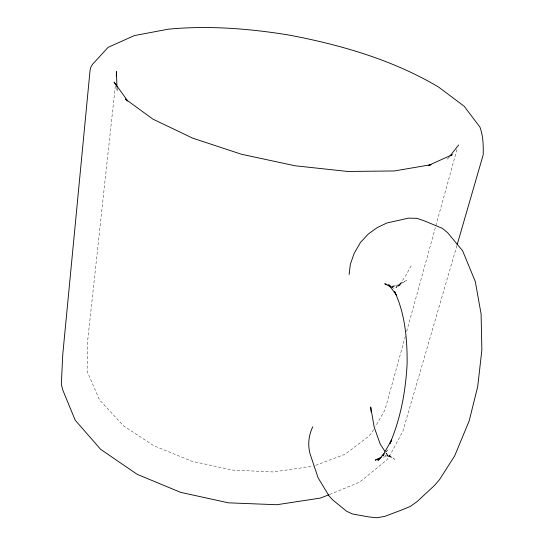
<?xml version="1.0" encoding="UTF-8"?>
<svg xmlns="http://www.w3.org/2000/svg" width="545" height="545" viewBox="0 0 545 545"><rect width="100%" height="100%" fill="white"/><g stroke="black" fill="none" stroke-linecap="round" stroke-linejoin="round"><path stroke-width="0.41" stroke-dasharray="2.73 2.04" d="M115.322 85.872L87.336 343.752L87.166 371.465L99.442 399.778L123.306 425.679L153.745 445.681L191.813 461.213L232.565 470.083L273.304 471.963L313.375 466.166M405.303 336.347L385.39 408.403L384.586 410.617L375.342 426.612M406.665 331.435L457.35 148.022M456.894 245.577L402.864 431.286L389.77 455.675L386.739 460.041L359.707 482.087L329.759 494.451M411.134 265.79L405.97 275.32L399.151 285.321L401.583 282.221L395.847 287.726L406.611 280.314L399.008 284.654L391.48 286.786M373.632 429.542L371.499 433.207L368.379 436.511L346.225 453.42L344.501 454.469L314.158 465.873M449.039 157.192L447.52 159.113L449.591 156.551M386.078 451.894L388.224 449.598L386.514 451.389M391.555 286.902L400.595 285.778L392.291 285.934L390.022 285.287M383.285 457.078L391.303 456.076L385.077 455.491M385.07 455.668L388.946 456.254L394.621 459.251L385.376 452.697L388.585 456.819L385.833 452.657M391.351 287.167L394.294 288.666L391.8 286.895M116.984 88.201L117.107 91.526L117.005 88.154"/><path stroke-width="0.82" d="M116.337 76.573L116.419 71.559L116.977 87.329M349.12 274.537L350.34 264.291L354.168 253.398L360.361 242.62L368.175 234.105L377.256 227.558L387.073 222.932L408.621 218.123L416.973 218.341L424.385 220.875L442.424 228.369L447.677 232.742L462.596 250.748L475.315 281.595L481.099 313.988L481.862 350.04L477.699 386.657L469.163 420.924L454.659 455.933L439.454 479.716L434.406 485.527L417.225 501.489L410.276 506.441L402.408 509.711L384.552 516.462L376.547 517.75L368.958 516.939L352.588 514.024L346.654 511.299L332.641 499.867L329.071 495.95L318.144 477.904L310.091 453.971C307.618 444.877 308.647 435.285 312.755 426.81M457.132 244.76L483.197 154.814C483.449 145.713 483.19 135.664 479.9 127.04L464.108 106.186L438.541 87.037C392.632 59.787 340.727 44.826 288.578 34.975C248.847 28.538 208.476 25.377 168.31 29.178L134.431 35.568L108.094 47.34L92.432 64.439L90.811 67.26L90.048 70.441L62.743 354.713L61.34 384.307L62.6 389.593L75.19 420.181L100.655 449.353L137.142 474.3L180.613 492.346L228.437 502.831L276.785 504.731L320.242 498.11L328.982 494.758M391.685 440.108L389.913 443.603C400.739 418.226 405.739 390.908 407.129 363.454C407.244 339.017 405.16 314.049 394.641 291.643L395.452 293.006M391.514 440.176L382.856 455.341L383.925 454.189M450.047 155.904L458.658 144.99M384.232 453.781L377.964 460.348L379.272 459.476M450.947 155.618L452.302 154.685L428.227 165.571M381.337 457.31L375.239 460.137L380.362 458.188M428.935 165.353L431.068 164.685L394.335 170.96L347.649 171.457L294.995 165.762L241.51 154.262L192.569 138.117L152.791 119.055L125.302 99.013L127.775 101.043L114.096 82.084L115.983 84.938M381.963 455.198L383.523 455.341M386.998 284.435L384.729 283.795L391.351 287.167M389.934 285.566L388.687 284.681L396.508 295.104M384.913 451.267L380.315 444.325L374.19 427.185L370.682 406.972L371.152 411.979"/></g></svg>
